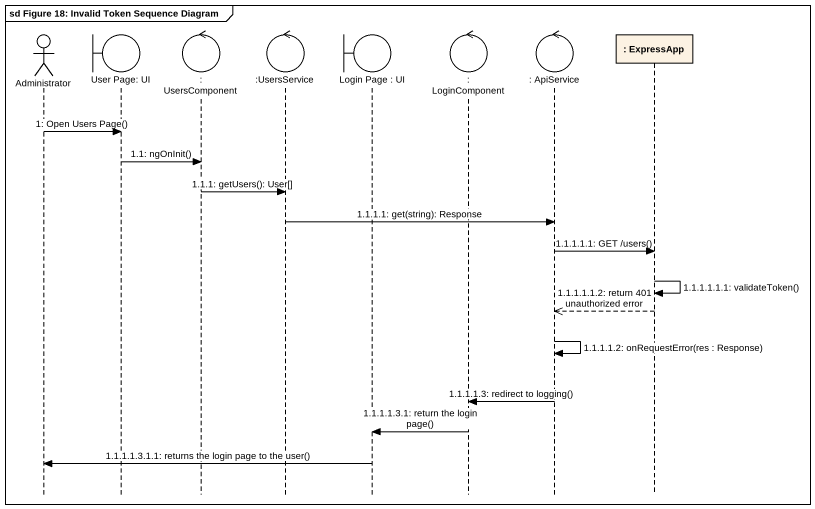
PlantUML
@startuml
mainframe sd Figure 18: Invalid Token Sequence Diagram
hide footbox
actor Administrator
boundary "User Page: UI" as User_Page_UI
control ": UsersComponent" as UsersComponent
control ":UsersService" as UsersService
boundary "Login Page : UI" as Login_Page_UI
control ": LoginComponent" as LoginComponent
control ": ApiService" as ApiService
participant ": ExpressApp" as ExpressApp

Administrator -> User_Page_UI : 1: Open Users Page()
User_Page_UI -> UsersComponent : 1.1: ngOnInit()
UsersComponent -> UsersService : 1.1.1: getUsers(): User[]
UsersService -> ApiService : 1.1.1.1: get(string): Response
ApiService -> ExpressApp : 1.1.1.1.1: GET /users()
ExpressApp -> ExpressApp : 1.1.1.1.1.1: validateToken()
ExpressApp -->> ApiService : 1.1.1.1.1.2: return 401 unauthorized error
ApiService -> ApiService : 1.1.1.1.2: onRequestError(res : Response)
ApiService -> LoginComponent : 1.1.1.1.3: redirect to logging()
LoginComponent -> Login_Page_UI : 1.1.1.1.3.1: return the login page()
Login_Page_UI -> Administrator : 1.1.1.1.3.1.1: returns the login page to the user()
@enduml
